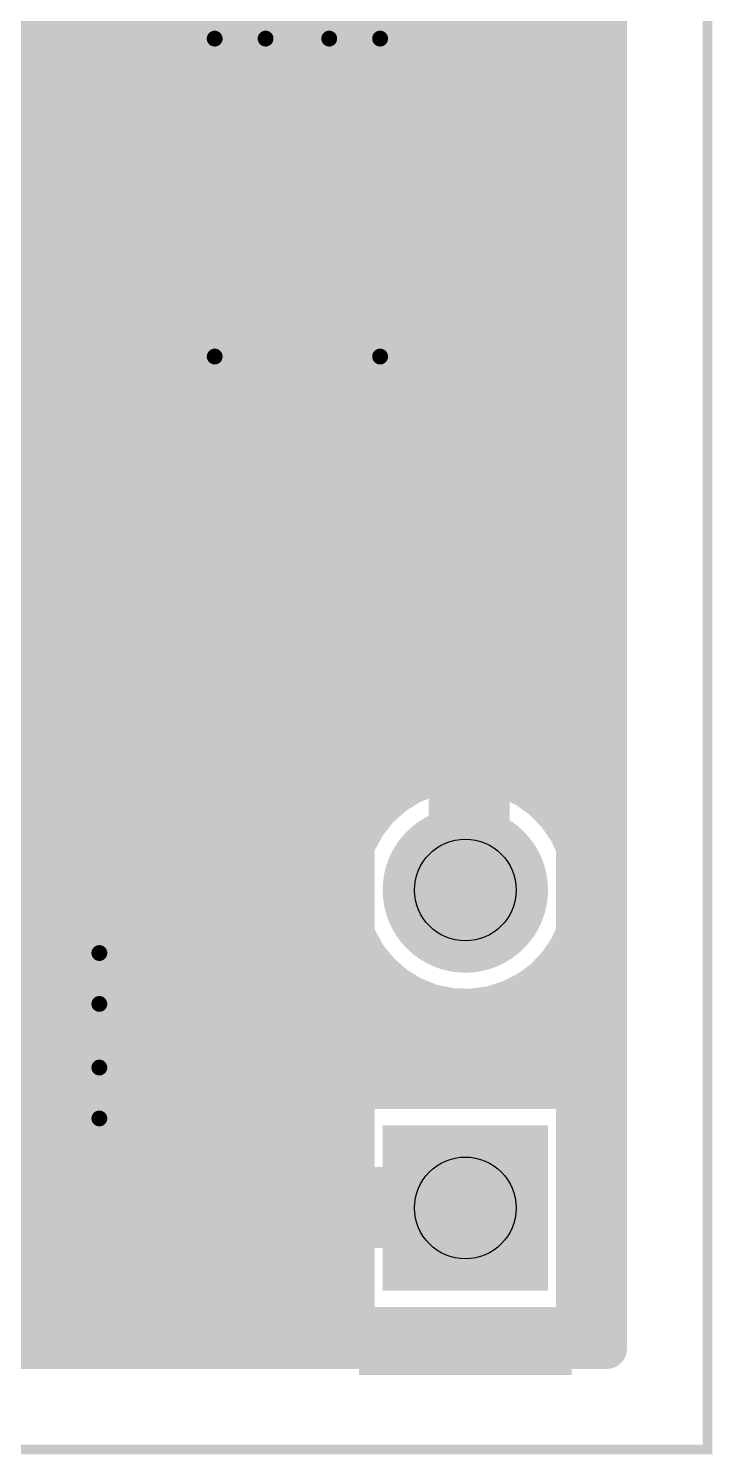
# Model space of a CAD drawing. Extents: x 0 to 1.75, y 0 to 1.35.
# Drawn here: x 1.33 to 1.753, y -0.003 to 0.88 of the extents above; entities that cross this region are included whole.
import ezdxf

# ---------------------------------------------------------------- set-up
doc = ezdxf.new("R2010")
doc.units = 0
for name, color, linetype in [('Board_Outline', 13, 'CONTINUOUS'), ('Bottom', 6, 'CONTINUOUS'), ('Bottom_Mask', 10, 'CONTINUOUS'), ('Drill_Bottom', 8, 'CONTINUOUS'), ('Drill_Top', 7, 'CONTINUOUS'), ('Top', 5, 'CONTINUOUS'), ('Top_Mask', 3, 'CONTINUOUS'), ('Top_Paste', 4, 'CONTINUOUS'), ('Top_Silk', 2, 'CONTINUOUS')]:
    doc.layers.add(name, color=color, linetype=linetype)

msp = doc.modelspace()

# ---------------------------------------------------------------- linework, layer by layer
at = {"layer": 'Board_Outline', "linetype": 'CONTINUOUS', "const_width": 0.006}
msp.add_lwpolyline([(0, 1.35), (0, 0), (1.75, 0), (1.75, 1.35), (0, 1.35)], dxfattribs=at)
at = {"layer": 'Bottom', "linetype": 'CONTINUOUS', "const_width": 0.025}
for points in [[(1.6875, 0.0625), (1.6875, 1.2875)], [(0.065, 0.8896), (1.685, 0.8896)], [(0.065, 0.8647), (1.685, 0.8647)], [(0.065, 0.8399), (1.685, 0.8399)], [(0.065, 0.815), (1.685, 0.815)], [(1.1511, 0.7901), (1.685, 0.7901)], [(1.1714, 0.7653), (1.685, 0.7653)], [(1.173, 0.7404), (1.685, 0.7404)], [(1.1605, 0.7155), (1.685, 0.7155)], [(1.1605, 0.6906), (1.685, 0.6906)], [(1.1605, 0.6658), (1.685, 0.6658)], [(1.1605, 0.6409), (1.685, 0.6409)], [(1.1593, 0.616), (1.685, 0.616)], [(1.1937, 0.5912), (1.685, 0.5912)], [(1.2086, 0.5663), (1.685, 0.5663)], [(1.2101, 0.5414), (1.685, 0.5414)], [(1.2004, 0.5166), (1.685, 0.5166)], [(1.1556, 0.4917), (1.685, 0.4917)], [(0.3761, 0.4668), (1.685, 0.4668)], [(0.3761, 0.442), (1.685, 0.442)], [(1.59, 0.4195), (1.6025, 0.4201)], [(1.6025, 0.4201), (1.6149, 0.4187)], [(0.3761, 0.4171), (1.5766, 0.4171)], [(1.5557, 0.4054), (1.5663, 0.412)], [(1.5663, 0.412), (1.5778, 0.4168)], [(1.5778, 0.4168), (1.59, 0.4195)], [(1.6149, 0.4187), (1.6269, 0.4151)], [(1.6234, 0.4171), (1.685, 0.4171)], [(1.6269, 0.4151), (1.6381, 0.4096)], [(1.5464, 0.3971), (1.5557, 0.4054)], [(1.6381, 0.4096), (1.6482, 0.4023)], [(1.5386, 0.3873), (1.5464, 0.3971)], [(1.6482, 0.4023), (1.6569, 0.3933)], [(0.3761, 0.3922), (1.5399, 0.3922)], [(1.5326, 0.3764), (1.5386, 0.3873)], [(1.6569, 0.3933), (1.664, 0.3831)], [(1.6601, 0.3922), (1.685, 0.3922)], [(1.5285, 0.3646), (1.5326, 0.3764)], [(1.664, 0.3831), (1.6693, 0.3717)], [(0.065, 0.3674), (1.527, 0.3674)], [(1.6693, 0.3717), (1.6725, 0.3597)], [(1.673, 0.3674), (1.685, 0.3674)], [(1.5265, 0.3522), (1.5285, 0.3646)], [(1.6725, 0.3597), (1.6737, 0.3464)], [(1.5266, 0.3398), (1.5265, 0.3522)], [(0.065, 0.3425), (1.5239, 0.3425)], [(1.6737, 0.3464), (1.6727, 0.334)], [(1.6761, 0.3425), (1.685, 0.3425)], [(1.5287, 0.3275), (1.5266, 0.3398)], [(1.6727, 0.334), (1.6695, 0.3219)], [(1.533, 0.3157), (1.5287, 0.3275)], [(0.065, 0.3176), (1.5297, 0.3176)], [(1.5391, 0.3048), (1.533, 0.3157)], [(1.6695, 0.3219), (1.6644, 0.3105)], [(1.6703, 0.3176), (1.685, 0.3176)], [(1.6644, 0.3105), (1.6574, 0.3002)], [(1.547, 0.2952), (1.5391, 0.3048)], [(1.6574, 0.3002), (1.6488, 0.2911)], [(1.1504, 0.2927), (1.5469, 0.2927)], [(1.5564, 0.287), (1.547, 0.2952)], [(1.6488, 0.2911), (1.6388, 0.2837)], [(1.6531, 0.2927), (1.685, 0.2927)], [(1.567, 0.2805), (1.5564, 0.287)], [(1.5786, 0.2758), (1.567, 0.2805)], [(1.6388, 0.2837), (1.6276, 0.2781)], [(1.5909, 0.2732), (1.5786, 0.2758)], [(1.6033, 0.2728), (1.5909, 0.2732)], [(1.6157, 0.2744), (1.6033, 0.2728)], [(1.6276, 0.2781), (1.6157, 0.2744)], [(1.1613, 0.2679), (1.685, 0.2679)], [(1.1574, 0.243), (1.685, 0.243)], [(1.1289, 0.2181), (1.5239, 0.2181)], [(1.5263, 0.0758), (1.5263, 0.2233)], [(1.5263, 0.2233), (1.5388, 0.2233)], [(1.5388, 0.2233), (1.6737, 0.2233)], [(1.6737, 0.2233), (1.6737, 0.0758)], [(1.6761, 0.2181), (1.685, 0.2181)], [(0.065, 0.1933), (1.5239, 0.1933)], [(1.6761, 0.1933), (1.685, 0.1933)], [(0.065, 0.1684), (1.5239, 0.1684)], [(1.6761, 0.1684), (1.685, 0.1684)], [(0.065, 0.1435), (1.5239, 0.1435)], [(1.6761, 0.1435), (1.685, 0.1435)], [(0.065, 0.1187), (1.5239, 0.1187)], [(1.6761, 0.1187), (1.685, 0.1187)], [(0.065, 0.0938), (1.5239, 0.0938)], [(1.6761, 0.0938), (1.685, 0.0938)], [(1.6737, 0.0758), (1.5263, 0.0758)], [(0.065, 0.0689), (1.685, 0.0689)], [(0.0625, 0.0625), (1.6875, 0.0625)]]:
    msp.add_lwpolyline(points, dxfattribs=at)
at = {"layer": 'Bottom', "linetype": 'CONTINUOUS'}
for points, const_width in [([(1.5962, 0.4201, 1), (1.6087, 0.4201, 1), (1.5962, 0.4201, 1)], 0.0125), ([(1.5962, 0.4201, 1), (1.6087, 0.4201, 1), (1.5962, 0.4201, 1)], 0.0125), ([(1.56, 0.412, 1), (1.5725, 0.412, 1), (1.56, 0.412, 1)], 0.0125), ([(1.56, 0.412, 1), (1.5725, 0.412, 1), (1.56, 0.412, 1)], 0.0125), ([(1.5716, 0.4168, 1), (1.5841, 0.4168, 1), (1.5716, 0.4168, 1)], 0.0125), ([(1.5716, 0.4168, 1), (1.5841, 0.4168, 1), (1.5716, 0.4168, 1)], 0.0125), ([(1.5838, 0.4195, 1), (1.5963, 0.4195, 1), (1.5838, 0.4195, 1)], 0.0125), ([(1.5838, 0.4195, 1), (1.5963, 0.4195, 1), (1.5838, 0.4195, 1)], 0.0125), ([(1.6086, 0.4187, 1), (1.6211, 0.4187, 1), (1.6086, 0.4187, 1)], 0.0125), ([(1.6086, 0.4187, 1), (1.6211, 0.4187, 1), (1.6086, 0.4187, 1)], 0.0125), ([(1.6206, 0.4151, 1), (1.6331, 0.4151, 1), (1.6206, 0.4151, 1)], 0.0125), ([(1.6206, 0.4151, 1), (1.6331, 0.4151, 1), (1.6206, 0.4151, 1)], 0.0125), ([(1.5495, 0.4054, 1), (1.562, 0.4054, 1), (1.5495, 0.4054, 1)], 0.0125), ([(1.5495, 0.4054, 1), (1.562, 0.4054, 1), (1.5495, 0.4054, 1)], 0.0125), ([(1.6318, 0.4096, 1), (1.6443, 0.4096, 1), (1.6318, 0.4096, 1)], 0.0125), ([(1.6318, 0.4096, 1), (1.6443, 0.4096, 1), (1.6318, 0.4096, 1)], 0.0125), ([(1.5401, 0.3971, 1), (1.5526, 0.3971, 1), (1.5401, 0.3971, 1)], 0.0125), ([(1.5401, 0.3971, 1), (1.5526, 0.3971, 1), (1.5401, 0.3971, 1)], 0.0125), ([(1.6419, 0.4023, 1), (1.6544, 0.4023, 1), (1.6419, 0.4023, 1)], 0.0125), ([(1.6419, 0.4023, 1), (1.6544, 0.4023, 1), (1.6419, 0.4023, 1)], 0.0125), ([(1.5324, 0.3873, 1), (1.5449, 0.3873, 1), (1.5324, 0.3873, 1)], 0.0125), ([(1.5324, 0.3873, 1), (1.5449, 0.3873, 1), (1.5324, 0.3873, 1)], 0.0125), ([(1.6506, 0.3933, 1), (1.6631, 0.3933, 1), (1.6506, 0.3933, 1)], 0.0125), ([(1.6506, 0.3933, 1), (1.6631, 0.3933, 1), (1.6506, 0.3933, 1)], 0.0125), ([(1.5264, 0.3764, 1), (1.5389, 0.3764, 1), (1.5264, 0.3764, 1)], 0.0125), ([(1.5264, 0.3764, 1), (1.5389, 0.3764, 1), (1.5264, 0.3764, 1)], 0.0125), ([(1.6236, 0.3464, 1), (1.5764, 0.3464, 1), (1.6236, 0.3464, 1)], 0.0472), ([(1.6577, 0.3831, 1), (1.6702, 0.3831, 1), (1.6577, 0.3831, 1)], 0.0125), ([(1.6577, 0.3831, 1), (1.6702, 0.3831, 1), (1.6577, 0.3831, 1)], 0.0125), ([(1.663, 0.3717, 1), (1.6755, 0.3717, 1), (1.663, 0.3717, 1)], 0.0125), ([(1.663, 0.3717, 1), (1.6755, 0.3717, 1), (1.663, 0.3717, 1)], 0.0125), ([(1.5223, 0.3646, 1), (1.5348, 0.3646, 1), (1.5223, 0.3646, 1)], 0.0125), ([(1.5223, 0.3646, 1), (1.5348, 0.3646, 1), (1.5223, 0.3646, 1)], 0.0125), ([(1.6663, 0.3597, 1), (1.6788, 0.3597, 1), (1.6663, 0.3597, 1)], 0.0125), ([(1.6663, 0.3597, 1), (1.6788, 0.3597, 1), (1.6663, 0.3597, 1)], 0.0125), ([(1.5202, 0.3522, 1), (1.5327, 0.3522, 1), (1.5202, 0.3522, 1)], 0.0125), ([(1.5202, 0.3522, 1), (1.5327, 0.3522, 1), (1.5202, 0.3522, 1)], 0.0125), ([(1.6675, 0.3464, 1), (1.68, 0.3464, 1), (1.6675, 0.3464, 1)], 0.0125), ([(1.6675, 0.3464, 1), (1.68, 0.3464, 1), (1.6675, 0.3464, 1)], 0.0125), ([(1.5203, 0.3398, 1), (1.5328, 0.3398, 1), (1.5203, 0.3398, 1)], 0.0125), ([(1.5203, 0.3398, 1), (1.5328, 0.3398, 1), (1.5203, 0.3398, 1)], 0.0125), ([(1.6664, 0.334, 1), (1.6789, 0.334, 1), (1.6664, 0.334, 1)], 0.0125), ([(1.6664, 0.334, 1), (1.6789, 0.334, 1), (1.6664, 0.334, 1)], 0.0125), ([(1.5225, 0.3275, 1), (1.535, 0.3275, 1), (1.5225, 0.3275, 1)], 0.0125), ([(1.5225, 0.3275, 1), (1.535, 0.3275, 1), (1.5225, 0.3275, 1)], 0.0125), ([(1.5267, 0.3157, 1), (1.5392, 0.3157, 1), (1.5267, 0.3157, 1)], 0.0125), ([(1.5267, 0.3157, 1), (1.5392, 0.3157, 1), (1.5267, 0.3157, 1)], 0.0125), ([(1.6633, 0.3219, 1), (1.6758, 0.3219, 1), (1.6633, 0.3219, 1)], 0.0125), ([(1.6633, 0.3219, 1), (1.6758, 0.3219, 1), (1.6633, 0.3219, 1)], 0.0125), ([(1.6582, 0.3105, 1), (1.6707, 0.3105, 1), (1.6582, 0.3105, 1)], 0.0125), ([(1.6582, 0.3105, 1), (1.6707, 0.3105, 1), (1.6582, 0.3105, 1)], 0.0125), ([(1.5328, 0.3048, 1), (1.5453, 0.3048, 1), (1.5328, 0.3048, 1)], 0.0125), ([(1.5328, 0.3048, 1), (1.5453, 0.3048, 1), (1.5328, 0.3048, 1)], 0.0125), ([(1.6512, 0.3002, 1), (1.6637, 0.3002, 1), (1.6512, 0.3002, 1)], 0.0125), ([(1.6512, 0.3002, 1), (1.6637, 0.3002, 1), (1.6512, 0.3002, 1)], 0.0125), ([(1.5407, 0.2952, 1), (1.5532, 0.2952, 1), (1.5407, 0.2952, 1)], 0.0125), ([(1.5407, 0.2952, 1), (1.5532, 0.2952, 1), (1.5407, 0.2952, 1)], 0.0125), ([(1.6426, 0.2911, 1), (1.6551, 0.2911, 1), (1.6426, 0.2911, 1)], 0.0125), ([(1.6426, 0.2911, 1), (1.6551, 0.2911, 1), (1.6426, 0.2911, 1)], 0.0125), ([(1.5501, 0.287, 1), (1.5626, 0.287, 1), (1.5501, 0.287, 1)], 0.0125), ([(1.5501, 0.287, 1), (1.5626, 0.287, 1), (1.5501, 0.287, 1)], 0.0125), ([(1.5608, 0.2805, 1), (1.5733, 0.2805, 1), (1.5608, 0.2805, 1)], 0.0125), ([(1.5608, 0.2805, 1), (1.5733, 0.2805, 1), (1.5608, 0.2805, 1)], 0.0125), ([(1.6325, 0.2837, 1), (1.645, 0.2837, 1), (1.6325, 0.2837, 1)], 0.0125), ([(1.6325, 0.2837, 1), (1.645, 0.2837, 1), (1.6325, 0.2837, 1)], 0.0125), ([(1.5724, 0.2758, 1), (1.5849, 0.2758, 1), (1.5724, 0.2758, 1)], 0.0125), ([(1.5724, 0.2758, 1), (1.5849, 0.2758, 1), (1.5724, 0.2758, 1)], 0.0125), ([(1.5846, 0.2732, 1), (1.5971, 0.2732, 1), (1.5846, 0.2732, 1)], 0.0125), ([(1.5846, 0.2732, 1), (1.5971, 0.2732, 1), (1.5846, 0.2732, 1)], 0.0125), ([(1.5971, 0.2728, 1), (1.6096, 0.2728, 1), (1.5971, 0.2728, 1)], 0.0125), ([(1.5971, 0.2728, 1), (1.6096, 0.2728, 1), (1.5971, 0.2728, 1)], 0.0125), ([(1.6095, 0.2744, 1), (1.622, 0.2744, 1), (1.6095, 0.2744, 1)], 0.0125), ([(1.6095, 0.2744, 1), (1.622, 0.2744, 1), (1.6095, 0.2744, 1)], 0.0125), ([(1.6214, 0.2781, 1), (1.6339, 0.2781, 1), (1.6214, 0.2781, 1)], 0.0125), ([(1.6214, 0.2781, 1), (1.6339, 0.2781, 1), (1.6214, 0.2781, 1)], 0.0125), ([(1.52, 0.2233, 1), (1.5325, 0.2233, 1), (1.52, 0.2233, 1)], 0.0125), ([(1.52, 0.2233, 1), (1.5325, 0.2233, 1), (1.52, 0.2233, 1)], 0.0125), ([(1.5325, 0.2233, 1), (1.545, 0.2233, 1), (1.5325, 0.2233, 1)], 0.0125), ([(1.5325, 0.2233, 1), (1.545, 0.2233, 1), (1.5325, 0.2233, 1)], 0.0125), ([(1.6675, 0.2233, 1), (1.68, 0.2233, 1), (1.6675, 0.2233, 1)], 0.0125), ([(1.6675, 0.2233, 1), (1.68, 0.2233, 1), (1.6675, 0.2233, 1)], 0.0125), ([(1.52, 0.0758, 1), (1.5325, 0.0758, 1), (1.52, 0.0758, 1)], 0.0125), ([(1.52, 0.0758, 1), (1.5325, 0.0758, 1), (1.52, 0.0758, 1)], 0.0125), ([(1.6675, 0.0758, 1), (1.68, 0.0758, 1), (1.6675, 0.0758, 1)], 0.0125), ([(1.6675, 0.0758, 1), (1.68, 0.0758, 1), (1.6675, 0.0758, 1)], 0.0125), ([(1.6812, 0.0625, 1), (1.6938, 0.0625, 1), (1.6812, 0.0625, 1)], 0.0125), ([(1.6812, 0.0625, 1), (1.6938, 0.0625, 1), (1.6812, 0.0625, 1)], 0.0125)]:
    msp.add_lwpolyline(points, format="xyb", dxfattribs=dict(at, const_width=const_width))
at = {"layer": 'Bottom'}
msp.add_solid([(1.5528, 0.1968), (1.6472, 0.1968), (1.5528, 0.1023), (1.6472, 0.1023)], dxfattribs=at)
at = {"layer": 'Bottom_Mask', "linetype": 'CONTINUOUS', "const_width": 0.0512}
for points in [[(1.6256, 0.3464, 1), (1.5744, 0.3464, 1), (1.6256, 0.3464, 1)], [(1.5744, 0.3464, 1), (1.6256, 0.3464, 1), (1.5744, 0.3464, 1)]]:
    msp.add_lwpolyline(points, format="xyb", dxfattribs=at)
at = {"layer": 'Bottom_Mask'}
msp.add_solid([(1.5488, 0.2008), (1.6512, 0.2008), (1.5488, 0.0983), (1.6512, 0.0983)], dxfattribs=at)
at = {"layer": 'Drill_Bottom'}
for centre in [(1.6, 0.3464), (1.6, 0.1496)]:
    msp.add_circle(centre, 0.0315, dxfattribs=at)
at = {"layer": 'Drill_Top'}
for centre in [(1.6, 0.3464), (1.6, 0.1496)]:
    msp.add_circle(centre, 0.0315, dxfattribs=at)
at = {"layer": 'Top', "linetype": 'CONTINUOUS'}
for points, const_width in [([(1.4938, 0.925), (1.4938, 0.7375)], 0.013), ([(1.3898, 0.85), (1.3898, 0.8)], 0.05), ([(1.6024, 0.8), (1.6024, 0.85)], 0.05), ([(1.3, 0.8), (1.3898, 0.8)], 0.05), ([(1.3898, 0.8), (1.3898, 0.75)], 0.05), ([(1.6024, 0.75), (1.6024, 0.8)], 0.05), ([(1.6024, 0.7), (1.6024, 0.75)], 0.05), ([(1.4938, 0.7375), (1.4562, 0.7)], 0.013), ([(1.6024, 0.3464), (1.6024, 0.7)], 0.05), ([(1.4562, 0.7), (1.3898, 0.7)], 0.013), ([(1.35, 0.3625), (1.3, 0.3625)], 0.05), ([(1.6, 0.3464), (1.6024, 0.3464)], 0.05), ([(1.2, 0.1499), (1.5997, 0.1499)], 0.05), ([(1.35, 0.1499), (1.3, 0.1499)], 0.05), ([(1.5997, 0.1499), (1.6, 0.1496)], 0.05)]:
    msp.add_lwpolyline(points, dxfattribs=dict(at, const_width=const_width))
for points, const_width in [([(1.3773, 0.85, 1), (1.4023, 0.85, 1), (1.3773, 0.85, 1)], 0.025), ([(1.5899, 0.85, 1), (1.6149, 0.85, 1), (1.5899, 0.85, 1)], 0.025), ([(1.3773, 0.8, 1), (1.4023, 0.8, 1), (1.3773, 0.8, 1)], 0.025), ([(1.3773, 0.8, 1), (1.4023, 0.8, 1), (1.3773, 0.8, 1)], 0.025), ([(1.3773, 0.8, 1), (1.4023, 0.8, 1), (1.3773, 0.8, 1)], 0.025), ([(1.5899, 0.8, 1), (1.6149, 0.8, 1), (1.5899, 0.8, 1)], 0.025), ([(1.5899, 0.8, 1), (1.6149, 0.8, 1), (1.5899, 0.8, 1)], 0.025), ([(1.3773, 0.75, 1), (1.4023, 0.75, 1), (1.3773, 0.75, 1)], 0.025), ([(1.5899, 0.75, 1), (1.6149, 0.75, 1), (1.5899, 0.75, 1)], 0.025), ([(1.5899, 0.75, 1), (1.6149, 0.75, 1), (1.5899, 0.75, 1)], 0.025), ([(1.4905, 0.7375, 1), (1.497, 0.7375, 1), (1.4905, 0.7375, 1)], 0.0065), ([(1.4905, 0.7375, 1), (1.497, 0.7375, 1), (1.4905, 0.7375, 1)], 0.0065), ([(1.5899, 0.7, 1), (1.6149, 0.7, 1), (1.5899, 0.7, 1)], 0.025), ([(1.5899, 0.7, 1), (1.6149, 0.7, 1), (1.5899, 0.7, 1)], 0.025), ([(1.3865, 0.7, 1), (1.393, 0.7, 1), (1.3865, 0.7, 1)], 0.0065), ([(1.453, 0.7, 1), (1.4595, 0.7, 1), (1.453, 0.7, 1)], 0.0065), ([(1.453, 0.7, 1), (1.4595, 0.7, 1), (1.453, 0.7, 1)], 0.0065), ([(1.6236, 0.3464, 1), (1.5764, 0.3464, 1), (1.6236, 0.3464, 1)], 0.0472), ([(1.3375, 0.3625, 1), (1.3625, 0.3625, 1), (1.3375, 0.3625, 1)], 0.025), ([(1.5875, 0.3464, 1), (1.6125, 0.3464, 1), (1.5875, 0.3464, 1)], 0.025), ([(1.5899, 0.3464, 1), (1.6149, 0.3464, 1), (1.5899, 0.3464, 1)], 0.025), ([(1.5899, 0.3464, 1), (1.6149, 0.3464, 1), (1.5899, 0.3464, 1)], 0.025), ([(1.3375, 0.1499, 1), (1.3625, 0.1499, 1), (1.3375, 0.1499, 1)], 0.025), ([(1.5872, 0.1499, 1), (1.6122, 0.1499, 1), (1.5872, 0.1499, 1)], 0.025), ([(1.5872, 0.1499, 1), (1.6122, 0.1499, 1), (1.5872, 0.1499, 1)], 0.025), ([(1.5875, 0.1496, 1), (1.6125, 0.1496, 1), (1.5875, 0.1496, 1)], 0.025)]:
    msp.add_lwpolyline(points, format="xyb", dxfattribs=dict(at, const_width=const_width))
at = {"layer": 'Top'}
for points in [[(1.3504, 0.8618), (1.4291, 0.8618), (1.3504, 0.8382), (1.4291, 0.8382)], [(1.563, 0.8618), (1.6417, 0.8618), (1.563, 0.8382), (1.6417, 0.8382)], [(1.3504, 0.8118), (1.4291, 0.8118), (1.3504, 0.7882), (1.4291, 0.7882)], [(1.563, 0.8118), (1.6417, 0.8118), (1.563, 0.7882), (1.6417, 0.7882)], [(1.3504, 0.7618), (1.4291, 0.7618), (1.3504, 0.7382), (1.4291, 0.7382)], [(1.563, 0.7618), (1.6417, 0.7618), (1.563, 0.7382), (1.6417, 0.7382)], [(1.3504, 0.7118), (1.4291, 0.7118), (1.3504, 0.6882), (1.4291, 0.6882)], [(1.563, 0.7118), (1.6417, 0.7118), (1.563, 0.6882), (1.6417, 0.6882)], [(1.3382, 0.4019), (1.3618, 0.4019), (1.3382, 0.3231), (1.3618, 0.3231)], [(1.5528, 0.1968), (1.6472, 0.1968), (1.5528, 0.1023), (1.6472, 0.1023)], [(1.3382, 0.1893), (1.3618, 0.1893), (1.3382, 0.1105), (1.3618, 0.1105)]]:
    msp.add_solid(points, dxfattribs=at)
at = {"layer": 'Top_Mask', "linetype": 'CONTINUOUS', "const_width": 0.0512}
for points in [[(1.6256, 0.3464, 1), (1.5744, 0.3464, 1), (1.6256, 0.3464, 1)], [(1.5744, 0.3464, 1), (1.6256, 0.3464, 1), (1.5744, 0.3464, 1)]]:
    msp.add_lwpolyline(points, format="xyb", dxfattribs=at)
at = {"layer": 'Top_Mask'}
for points in [[(1.3464, 0.8658), (1.4331, 0.8658), (1.3464, 0.8342), (1.4331, 0.8342)], [(1.559, 0.8658), (1.6457, 0.8658), (1.559, 0.8342), (1.6457, 0.8342)], [(1.3464, 0.8158), (1.4331, 0.8158), (1.3464, 0.7842), (1.4331, 0.7842)], [(1.559, 0.8158), (1.6457, 0.8158), (1.559, 0.7842), (1.6457, 0.7842)], [(1.3464, 0.7658), (1.4331, 0.7658), (1.3464, 0.7342), (1.4331, 0.7342)], [(1.559, 0.7658), (1.6457, 0.7658), (1.559, 0.7342), (1.6457, 0.7342)], [(1.3464, 0.7158), (1.4331, 0.7158), (1.3464, 0.6842), (1.4331, 0.6842)], [(1.559, 0.7158), (1.6457, 0.7158), (1.559, 0.6842), (1.6457, 0.6842)], [(1.3342, 0.4059), (1.3658, 0.4059), (1.3342, 0.3191), (1.3658, 0.3191)], [(1.5488, 0.2008), (1.6512, 0.2008), (1.5488, 0.0983), (1.6512, 0.0983)], [(1.3342, 0.1933), (1.3658, 0.1933), (1.3342, 0.1065), (1.3658, 0.1065)]]:
    msp.add_solid(points, dxfattribs=at)
at = {"layer": 'Top_Paste'}
for points in [[(1.3544, 0.8578), (1.4251, 0.8578), (1.3544, 0.8422), (1.4251, 0.8422)], [(1.567, 0.8578), (1.6377, 0.8578), (1.567, 0.8422), (1.6377, 0.8422)], [(1.3544, 0.8078), (1.4251, 0.8078), (1.3544, 0.7922), (1.4251, 0.7922)], [(1.567, 0.8078), (1.6377, 0.8078), (1.567, 0.7922), (1.6377, 0.7922)], [(1.3544, 0.7578), (1.4251, 0.7578), (1.3544, 0.7422), (1.4251, 0.7422)], [(1.567, 0.7578), (1.6377, 0.7578), (1.567, 0.7422), (1.6377, 0.7422)], [(1.3544, 0.7078), (1.4251, 0.7078), (1.3544, 0.6922), (1.4251, 0.6922)], [(1.567, 0.7078), (1.6377, 0.7078), (1.567, 0.6922), (1.6377, 0.6922)], [(1.3422, 0.3979), (1.3578, 0.3979), (1.3422, 0.3271), (1.3578, 0.3271)], [(1.3422, 0.1853), (1.3578, 0.1853), (1.3422, 0.1145), (1.3578, 0.1145)]]:
    msp.add_solid(points, dxfattribs=at)
at = {"layer": 'Top_Silk', "linetype": 'CONTINUOUS'}
for points, const_width in [([(1.4424, 0.8734, 1), (1.4473, 0.8734, 1), (1.4424, 0.8734, 1)], 0.0049), ([(1.4424, 0.8734, 1), (1.4473, 0.8734, 1), (1.4424, 0.8734, 1)], 0.0049), ([(1.4739, 0.8734, 1), (1.4788, 0.8734, 1), (1.4739, 0.8734, 1)], 0.0049), ([(1.4739, 0.8734, 1), (1.4788, 0.8734, 1), (1.4739, 0.8734, 1)], 0.0049), ([(1.5133, 0.8734, 1), (1.5182, 0.8734, 1), (1.5133, 0.8734, 1)], 0.0049), ([(1.5133, 0.8734, 1), (1.5182, 0.8734, 1), (1.5133, 0.8734, 1)], 0.0049), ([(1.5448, 0.8734, 1), (1.5497, 0.8734, 1), (1.5448, 0.8734, 1)], 0.0049), ([(1.5448, 0.8734, 1), (1.5497, 0.8734, 1), (1.5448, 0.8734, 1)], 0.0049), ([(1.4424, 0.6766, 1), (1.4473, 0.6766, 1), (1.4424, 0.6766, 1)], 0.0049), ([(1.4424, 0.6766, 1), (1.4473, 0.6766, 1), (1.4424, 0.6766, 1)], 0.0049), ([(1.5448, 0.6766, 1), (1.5497, 0.6766, 1), (1.5448, 0.6766, 1)], 0.0049), ([(1.5448, 0.6766, 1), (1.5497, 0.6766, 1), (1.5448, 0.6766, 1)], 0.0049), ([(1.4524, 0.3796, 1), (1.4601, 0.3796, 1), (1.4524, 0.3796, 1)], 0.0077), ([(1.371, 0.3074, 1), (1.3759, 0.3074, 1), (1.371, 0.3074, 1)], 0.0049), ([(1.371, 0.3074, 1), (1.3759, 0.3074, 1), (1.371, 0.3074, 1)], 0.0049), ([(1.4764, 0.2983, 1), (1.4841, 0.2983, 1), (1.4764, 0.2983, 1)], 0.0077), ([(1.371, 0.2759, 1), (1.3759, 0.2759, 1), (1.371, 0.2759, 1)], 0.0049), ([(1.371, 0.2759, 1), (1.3759, 0.2759, 1), (1.371, 0.2759, 1)], 0.0049), ([(1.371, 0.2365, 1), (1.3759, 0.2365, 1), (1.371, 0.2365, 1)], 0.0049), ([(1.371, 0.2365, 1), (1.3759, 0.2365, 1), (1.371, 0.2365, 1)], 0.0049), ([(1.371, 0.205, 1), (1.3759, 0.205, 1), (1.371, 0.205, 1)], 0.0049), ([(1.371, 0.205, 1), (1.3759, 0.205, 1), (1.371, 0.205, 1)], 0.0049), ([(1.4385, 0.1748, 1), (1.4462, 0.1748, 1), (1.4385, 0.1748, 1)], 0.0077), ([(1.5006, 0.0983, 1), (1.5083, 0.0983, 1), (1.5006, 0.0983, 1)], 0.0077)]:
    msp.add_lwpolyline(points, format="xyb", dxfattribs=dict(at, const_width=const_width))
for points, const_width in [([(1.4449, 0.8734), (1.4449, 0.6766)], 0.0098), ([(1.4764, 0.8734), (1.4449, 0.8734)], 0.0098), ([(1.4764, 0.8734), (1.4766, 0.8703), (1.4773, 0.8673), (1.4785, 0.8645), (1.4801, 0.8619), (1.4821, 0.8595), (1.4845, 0.8575), (1.4871, 0.8559), (1.49, 0.8547), (1.493, 0.854), (1.4961, 0.8537), (1.4991, 0.854), (1.5021, 0.8547), (1.505, 0.8559), (1.5076, 0.8575), (1.51, 0.8595), (1.512, 0.8619), (1.5136, 0.8645), (1.5148, 0.8673), (1.5155, 0.8703), (1.5158, 0.8734)], 0.0098), ([(1.5158, 0.8734), (1.5473, 0.8734)], 0.0098), ([(1.5473, 0.8734), (1.5473, 0.6766)], 0.0098), ([(1.4449, 0.6766), (1.5473, 0.6766)], 0.0098), ([(1.539, 0.0511), (1.661, 0.0511), (1.661, 0.4449), (1.539, 0.4449), (1.539, 0.0511)], 0.0098), ([(1.4562, 0.3796), (1.4659, 0.3844), (1.4802, 0.3987), (1.4802, 0.2983)], 0.0154), ([(1.3734, 0.3074), (1.1766, 0.3074)], 0.0098), ([(1.3734, 0.2759), (1.3734, 0.3074)], 0.0098), ([(1.3734, 0.2759), (1.3703, 0.2757), (1.3673, 0.2749), (1.3645, 0.2737), (1.3619, 0.2721), (1.3595, 0.2701), (1.3575, 0.2678), (1.3559, 0.2651), (1.3547, 0.2623), (1.354, 0.2593), (1.3537, 0.2562), (1.354, 0.2531), (1.3547, 0.2501), (1.3559, 0.2473), (1.3575, 0.2446), (1.3595, 0.2423), (1.3619, 0.2403), (1.3645, 0.2387), (1.3673, 0.2375), (1.3703, 0.2368), (1.3734, 0.2365)], 0.0098), ([(1.3734, 0.2365), (1.3734, 0.205)], 0.0098), ([(1.3734, 0.205), (1.1766, 0.205)], 0.0098), ([(1.4424, 0.1748), (1.4424, 0.1796), (1.4471, 0.1892), (1.4519, 0.1939), (1.4615, 0.1987), (1.4806, 0.1987), (1.4901, 0.1939), (1.4949, 0.1892), (1.4997, 0.1796), (1.4997, 0.1701), (1.4949, 0.1604), (1.4854, 0.1462), (1.4375, 0.0983), (1.5045, 0.0983)], 0.0154)]:
    msp.add_lwpolyline(points, dxfattribs=dict(at, const_width=const_width))

doc.saveas('drawing.dxf')
